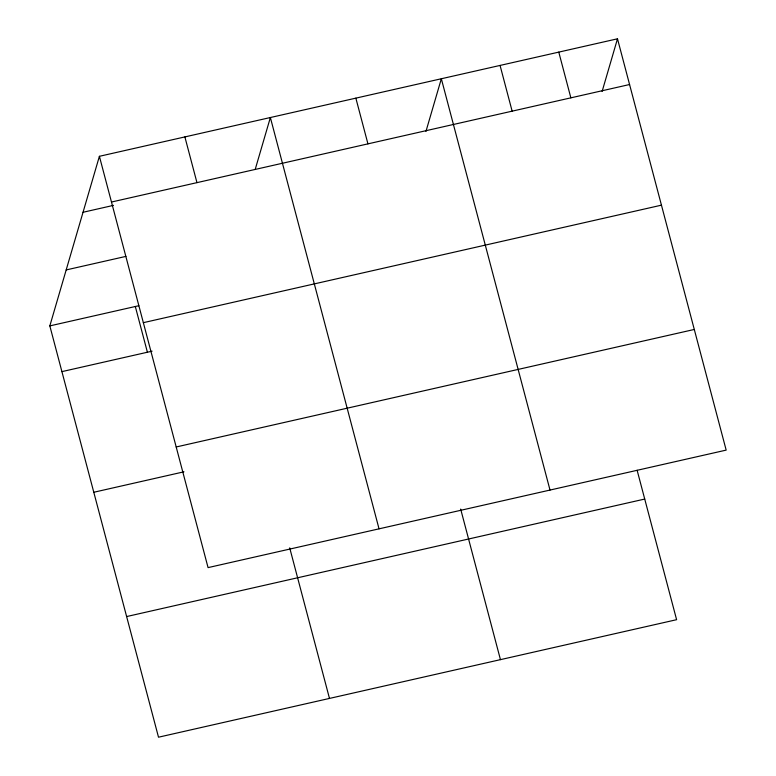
<?xml version="1.0" encoding="UTF-8"?>
<svg xmlns="http://www.w3.org/2000/svg" width="776" height="776" viewBox="0 0 776 776"><rect width="100%" height="100%" fill="white"/><g stroke="black" fill="none" stroke-linecap="round" stroke-linejoin="round"><path stroke-width="1.16" d="M637.125 470.275L676.604 619.694L158.508 737.2L49.829 325.891L99.396 156.306L617.492 38.8L726.171 450.109L208.065 567.615L99.396 156.306M255.294 169.1L270.368 117.535L379.037 528.834M425.946 131.425L441.34 78.754L550.009 490.054M602.108 91.471L617.492 38.8M111.472 202.032L629.578 84.526M83.042 212.275L113.49 205.368M66.183 269.932L125.916 256.39M49.829 325.891L138.836 305.705M143.347 322.67L661.453 205.165M61.915 371.626L152.086 351.169M176.191 446.976L694.297 329.46M93.789 492.265L183.96 471.808M126.624 616.561L644.73 499.055M558.778 52.118L570.864 97.844M500.064 65.436L512.141 111.162M355.854 98.145L367.94 143.87M460.672 509.085L500.452 659.648M184.882 136.916L196.959 182.641M289.7 547.856L329.48 698.419M135.315 306.51L147.401 352.236"/></g></svg>
